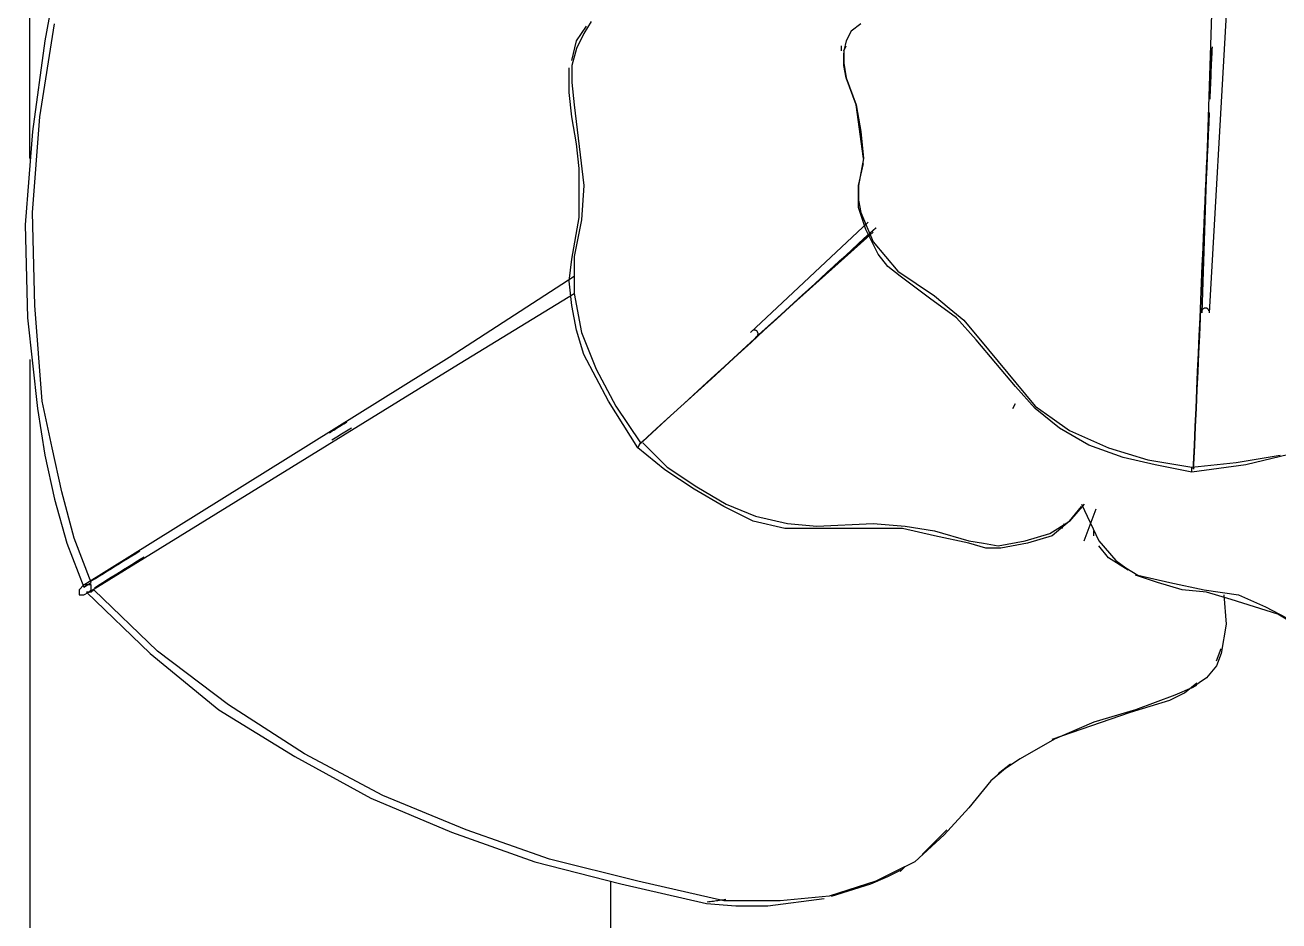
# Model space of a CAD drawing. Header units: millimetres. Extents: x 7649 to 34105, y 3983 to 25377.
# Drawn here: x 15516 to 15786.7, y 13234 to 13427.5 of the extents above; entities that cross this region are included whole.
import ezdxf

# ---------------------------------------------------------------- set-up
doc = ezdxf.new("R2010")
doc.units = ezdxf.units.MM

msp = doc.modelspace()

# ---------------------------------------------------------------- linework, layer by layer
at = {"layer": 'GEOMETRY', "color": 7}
for p, q in [((15517.10694, 13398.67639), (15517.10694, 13779.67639)), ((15523.98611, 13443.65556), (15520.28194, 13424.07639)), ((15638.28611, 13428.30972), (15636.69861, 13425.66389)), ((15772.16528, 13429.89722), (15770.04861, 13365.33889)), ((15775.34028, 13429.89722), (15771.63611, 13365.33889)), ((15519.22361, 13407.67222), (15522.39861, 13427.78056)), ((15635.11111, 13424.07639), (15637.22778, 13427.25139)), ((15636.69861, 13425.66389), (15635.11111, 13422.48889)), ((15694.37778, 13426.19306), (15693.31944, 13424.07639)), ((15696.49444, 13427.78056), (15694.37778, 13426.19306)), ((15520.28194, 13424.07639), (15517.63611, 13404.49722)), ((15634.05278, 13419.84306), (15635.11111, 13424.07639)), ((15635.11111, 13422.48889), (15634.05278, 13418.78472)), ((15692.26111, 13421.95972), (15692.26111, 13423.01806)), ((15693.31944, 13424.07639), (15692.79028, 13421.95972)), ((15692.79028, 13421.95972), (15693.31944, 13423.01806)), ((15772.19078, 13422.54956), (15772.18407, 13422.39832)), ((15772.32808, 13422.31009), (15772.33592, 13422.48886)), ((15772.33592, 13422.48886), (15772.34376, 13422.66753)), ((15772.34376, 13422.66753), (15772.3516, 13422.84607)), ((15692.79028, 13421.95972), (15692.79028, 13419.31389)), ((15692.79028, 13418.78472), (15692.79028, 13421.43056)), ((15772.08173, 13420.09153), (15772.05339, 13419.45264)), ((15772.11001, 13420.72892), (15772.08173, 13420.09153)), ((15772.11676, 13420.88111), (15772.11001, 13420.72892)), ((15772.12351, 13421.03321), (15772.11676, 13420.88111)), ((15772.13025, 13421.18524), (15772.12351, 13421.03321)), ((15772.13699, 13421.33717), (15772.13025, 13421.18524)), ((15772.14373, 13421.48902), (15772.13699, 13421.33717)), ((15772.15046, 13421.64079), (15772.14373, 13421.48902)), ((15772.15719, 13421.79247), (15772.15046, 13421.64079)), ((15772.16392, 13421.94406), (15772.15719, 13421.79247)), ((15772.17064, 13422.09557), (15772.16392, 13421.94406)), ((15772.17736, 13422.24699), (15772.17064, 13422.09557)), ((15772.18407, 13422.39832), (15772.17736, 13422.24699)), ((15772.19111, 13419.18987), (15772.22421, 13419.94382)), ((15772.22421, 13419.94382), (15772.25722, 13420.69569)), ((15772.25722, 13420.69569), (15772.26511, 13420.87555)), ((15772.26511, 13420.87555), (15772.273, 13421.05529)), ((15772.273, 13421.05529), (15772.28088, 13421.23491)), ((15772.28088, 13421.23491), (15772.28876, 13421.4144)), ((15772.28876, 13421.4144), (15772.29664, 13421.59378)), ((15772.29664, 13421.59378), (15772.3045, 13421.77303)), ((15772.3045, 13421.77303), (15772.31237, 13421.95217)), ((15772.31237, 13421.95217), (15772.32022, 13422.13119)), ((15772.32022, 13422.13119), (15772.32808, 13422.31009)), ((15633.52361, 13412.96389), (15633.52361, 13418.25556)), ((15634.05278, 13418.78472), (15634.05278, 13415.08056)), ((15692.79028, 13419.31389), (15693.31944, 13416.13889)), ((15693.31944, 13416.13889), (15692.79028, 13418.78472)), ((15771.96798, 13417.52698), (15771.93938, 13416.8821)), ((15771.99652, 13418.17036), (15771.96798, 13417.52698)), ((15772.02499, 13418.81225), (15771.99652, 13418.17036)), ((15772.05339, 13419.45264), (15772.02499, 13418.81225)), ((15772.09127, 13416.91549), (15772.12464, 13417.6757)), ((15772.12464, 13417.6757), (15772.15792, 13418.43382)), ((15772.15792, 13418.43382), (15772.19111, 13419.18987)), ((15634.05278, 13415.08056), (15634.58194, 13410.31806)), ((15693.31944, 13416.13889), (15695.43611, 13410.31806)), ((15695.43611, 13410.31806), (15693.31944, 13416.13889)), ((15771.85318, 13414.93849), (15771.82432, 13414.28764)), ((15771.88198, 13415.58785), (15771.85318, 13414.93849)), ((15771.91071, 13416.23572), (15771.88198, 13415.58785)), ((15771.93938, 13416.8821), (15771.91071, 13416.23572)), ((15771.95683, 13413.85386), (15771.99058, 13414.62238)), ((15771.99058, 13414.62238), (15772.02424, 13415.38883)), ((15772.02424, 13415.38883), (15772.0578, 13416.1532)), ((15772.0578, 13416.1532), (15772.09127, 13416.91549)), ((15634.05278, 13407.67222), (15633.52361, 13412.96389)), ((15771.79539, 13413.63529), (15771.7664, 13412.98146)), ((15771.82432, 13414.28764), (15771.79539, 13413.63529)), ((15771.85504, 13411.53587), (15771.88906, 13412.31061)), ((15771.88906, 13412.31061), (15771.92299, 13413.08327)), ((15771.92299, 13413.08327), (15771.95683, 13413.85386)), ((15634.58194, 13410.31806), (15635.64028, 13401.32222)), ((15695.43611, 13410.31806), (15696.49444, 13404.49722)), ((15697.02361, 13398.67639), (15695.43611, 13410.31806)), ((15517.63611, 13387.03472), (15519.22361, 13407.67222)), ((15635.11111, 13401.85139), (15634.05278, 13407.67222)), ((15771.56997, 13408.55094), (15771.4663, 13406.21224)), ((15771.52103, 13403.93206), (15771.62501, 13406.29888)), ((15771.62501, 13406.29888), (15771.72818, 13408.64751)), ((15517.63611, 13404.49722), (15516.04861, 13384.38889)), ((15696.49444, 13404.49722), (15697.02361, 13398.67639)), ((15771.36184, 13403.85552), (15771.2566, 13401.48083)), ((15771.4663, 13406.21224), (15771.36184, 13403.85552)), ((15771.41624, 13401.5471), (15771.52103, 13403.93206)), ((15635.64028, 13396.55972), (15635.11111, 13401.85139)), ((15635.64028, 13401.32222), (15636.69861, 13392.85556)), ((15771.2566, 13401.48083), (15771.15058, 13399.08822)), ((15771.31064, 13399.14405), (15771.41624, 13401.5471)), ((15697.02361, 13398.67639), (15695.96528, 13392.85556)), ((15771.15058, 13399.08822), (15771.04378, 13396.67773)), ((15771.20423, 13396.72296), (15771.31064, 13399.14405)), ((15635.64028, 13385.97639), (15635.64028, 13396.55972)), ((15695.96528, 13392.85556), (15697.02361, 13397.61806)), ((15771.04378, 13396.67773), (15770.9362, 13394.24942)), ((15771.09703, 13394.28387), (15771.20423, 13396.72296)), ((15636.69861, 13392.85556), (15636.16944, 13385.44722)), ((15695.96528, 13392.85556), (15695.96528, 13389.68056)), ((15695.96528, 13388.09306), (15695.96528, 13392.85556)), ((15770.9362, 13394.24942), (15770.82784, 13391.80334)), ((15770.98902, 13391.82684), (15771.09703, 13394.28387)), ((15695.96528, 13389.68056), (15695.96528, 13390.73889)), ((15770.82784, 13391.80334), (15770.71872, 13389.33952)), ((15770.88021, 13389.35191), (15770.98902, 13391.82684)), ((15695.96528, 13389.68056), (15696.49444, 13387.03472)), ((15697.55278, 13383.33056), (15695.96528, 13388.09306)), ((15770.71872, 13389.33952), (15770.60882, 13386.85803)), ((15770.7706, 13386.85914), (15770.88021, 13389.35191)), ((15518.16528, 13366.92639), (15517.63611, 13387.03472)), ((15634.05278, 13376.98056), (15635.64028, 13385.97639)), ((15636.16944, 13385.44722), (15634.58194, 13377.50972)), ((15672.68194, 13361.10556), (15698.08194, 13384.91806)), ((15696.49444, 13387.03472), (15699.14028, 13380.68472)), ((15770.60882, 13386.85803), (15770.49815, 13384.35891)), ((15770.66021, 13384.34858), (15770.7706, 13386.85914)), ((15516.04861, 13384.38889), (15516.57778, 13364.28056)), ((15673.74028, 13360.04722), (15699.14028, 13382.80139)), ((15697.1438, 13381.38141), (15698.44141, 13382.5702)), ((15698.50416, 13382.55312), (15697.20613, 13381.36478)), ((15700.19861, 13378.03889), (15697.55278, 13383.33056)), ((15698.44141, 13382.5702), (15699.73198, 13383.75256)), ((15699.79516, 13383.73502), (15698.50416, 13382.55312)), ((15770.49815, 13384.35891), (15770.38672, 13381.8422)), ((15770.54902, 13381.82027), (15770.66021, 13384.34858)), ((15694.52755, 13378.98458), (15695.83918, 13380.1862)), ((15695.9011, 13380.17001), (15694.58907, 13378.96883)), ((15695.83918, 13380.1862), (15697.1438, 13381.38141)), ((15697.20613, 13381.36478), (15695.9011, 13380.17001)), ((15699.14028, 13380.68472), (15701.78611, 13377.50972)), ((15770.27452, 13379.30796), (15770.11105, 13375.61515)), ((15770.38672, 13381.8422), (15770.27452, 13379.30796)), ((15770.27459, 13375.58142), (15770.43703, 13379.27426)), ((15770.43703, 13379.27426), (15770.54902, 13381.82027)), ((15633.52361, 13372.21806), (15634.05278, 13376.98056)), ((15634.58194, 13377.50972), (15634.58194, 13373.80556)), ((15690.5508, 13375.34143), (15691.88335, 13376.56218)), ((15691.94407, 13376.54728), (15690.61114, 13375.32694)), ((15691.88335, 13376.56218), (15693.20894, 13377.77657)), ((15693.27005, 13377.76125), (15691.94407, 13376.54728)), ((15693.20894, 13377.77657), (15694.52755, 13378.98458)), ((15694.58907, 13378.96883), (15693.27005, 13377.76125)), ((15702.31528, 13375.39306), (15700.19861, 13378.03889)), ((15701.78611, 13377.50972), (15704.43194, 13374.33472)), ((15634.58194, 13373.80556), (15634.58194, 13369.57222)), ((15687.86489, 13372.88087), (15689.21131, 13374.11432)), ((15689.27127, 13374.10024), (15687.92448, 13372.86719)), ((15689.21131, 13374.11432), (15690.5508, 13375.34143)), ((15690.61114, 13375.32694), (15689.27127, 13374.10024)), ((15704.96111, 13373.27639), (15702.31528, 13375.39306)), ((15704.43194, 13374.33472), (15712.36944, 13369.04306)), ((15770.11105, 13375.61515), (15769.94602, 13371.88649)), ((15770.11055, 13371.85274), (15770.27459, 13375.58142)), ((15607.59444, 13355.81389), (15634.58194, 13373.27639)), ((15634.05278, 13366.92639), (15633.52361, 13372.21806)), ((15685.15131, 13370.395), (15686.51155, 13371.64109)), ((15686.57077, 13371.6278), (15685.21017, 13370.38209)), ((15686.51155, 13371.64109), (15687.86489, 13372.88087)), ((15687.92448, 13372.86719), (15686.57077, 13371.6278)), ((15711.31111, 13368.51389), (15704.96111, 13373.27639)), ((15769.94602, 13371.88649), (15769.77943, 13368.12217)), ((15769.94491, 13368.08839), (15770.11055, 13371.85274)), ((15608.65278, 13353.69722), (15634.58194, 13369.57222)), ((15634.58194, 13369.57222), (15636.16944, 13361.10556)), ((15681.05853, 13366.64573), (15683.78418, 13369.1426)), ((15683.80777, 13369.0981), (15681.08403, 13366.60432)), ((15683.78418, 13369.1426), (15685.15131, 13370.395)), ((15685.21017, 13370.38209), (15683.84269, 13369.13008)), ((15717.13194, 13364.28056), (15711.31111, 13368.51389)), ((15712.36944, 13369.04306), (15715.54444, 13366.39722)), ((15519.75278, 13346.28889), (15518.16528, 13366.92639)), ((15635.11111, 13361.63472), (15634.05278, 13366.92639)), ((15678.30641, 13364.12464), (15681.05853, 13366.64573)), ((15681.08403, 13366.60432), (15678.33391, 13364.08636)), ((15715.54444, 13366.39722), (15718.71944, 13363.75139)), ((15769.77943, 13368.12217), (15769.61129, 13364.32233)), ((15769.77769, 13364.28853), (15769.94491, 13368.08839)), ((15770.06132, 13365.74547), (15770.04937, 13365.63824)), ((15770.08691, 13365.84771), (15770.06132, 13365.74547)), ((15770.12516, 13365.94404), (15770.08691, 13365.84771)), ((15770.17509, 13366.03357), (15770.12516, 13365.94404)), ((15770.2357, 13366.11539), (15770.17509, 13366.03357)), ((15770.30602, 13366.1886), (15770.2357, 13366.11539)), ((15770.38506, 13366.2523), (15770.30602, 13366.1886)), ((15770.47183, 13366.30558), (15770.38506, 13366.2523)), ((15770.56536, 13366.34754), (15770.47183, 13366.30558)), ((15770.66465, 13366.37728), (15770.56536, 13366.34754)), ((15770.76873, 13366.39389), (15770.66465, 13366.37728)), ((15770.8766, 13366.39648), (15770.76873, 13366.39389)), ((15770.96609, 13366.38755), (15770.87766, 13366.39644)), ((15771.05163, 13366.36921), (15770.96609, 13366.38755)), ((15771.13367, 13366.34191), (15771.05163, 13366.36921)), ((15771.21163, 13366.30614), (15771.13367, 13366.34191)), ((15771.28491, 13366.26241), (15771.21163, 13366.30614)), ((15771.35293, 13366.21121), (15771.28491, 13366.26241)), ((15771.4151, 13366.15304), (15771.35293, 13366.21121)), ((15771.47081, 13366.0884), (15771.4151, 13366.15304)), ((15771.51948, 13366.01778), (15771.47081, 13366.0884)), ((15771.56053, 13365.94167), (15771.51948, 13366.01778)), ((15771.59335, 13365.86058), (15771.56053, 13365.94167)), ((15771.61735, 13365.77501), (15771.59335, 13365.86058)), ((15516.57778, 13364.28056), (15518.69444, 13344.70139)), ((15675.52795, 13361.57945), (15678.30641, 13364.12464)), ((15678.33391, 13364.08636), (15675.55754, 13361.54431)), ((15721.36528, 13359.51806), (15717.13194, 13364.28056)), ((15718.71944, 13363.75139), (15724.01111, 13357.40139)), ((15769.61129, 13364.32233), (15769.44162, 13360.48714)), ((15769.60888, 13360.45332), (15769.77769, 13364.28853)), ((15636.69861, 13356.34306), (15635.11111, 13361.63472)), ((15636.16944, 13361.10556), (15639.34444, 13353.16806)), ((15672.72326, 13359.01026), (15675.52795, 13361.57945)), ((15675.55754, 13361.54431), (15672.75502, 13358.9783)), ((15673.19055, 13361.58177), (15673.10953, 13361.54522)), ((15673.27379, 13361.60868), (15673.19055, 13361.58177)), ((15673.35848, 13361.62608), (15673.27379, 13361.60868)), ((15673.44388, 13361.63412), (15673.35848, 13361.62608)), ((15673.52921, 13361.63292), (15673.44388, 13361.63412)), ((15673.61372, 13361.62262), (15673.52921, 13361.63292)), ((15673.69664, 13361.60336), (15673.61372, 13361.62262)), ((15673.77723, 13361.57526), (15673.69664, 13361.60336)), ((15673.8547, 13361.53846), (15673.77723, 13361.57526)), ((15673.92831, 13361.4931), (15673.8547, 13361.53846)), ((15673.9973, 13361.43931), (15673.92831, 13361.4931)), ((15674.0609, 13361.37722), (15673.9973, 13361.43931)), ((15674.01155, 13360.25541), (15674.08609, 13360.33343)), ((15674.1289, 13361.29209), (15674.06162, 13361.37644)), ((15674.08609, 13360.33343), (15674.14803, 13360.4187)), ((15674.18299, 13361.20163), (15674.1289, 13361.29209)), ((15674.14803, 13360.4187), (15674.19731, 13360.50988)), ((15674.22395, 13361.10642), (15674.18299, 13361.20163)), ((15674.19731, 13360.50988), (15674.23388, 13360.60564)), ((15674.25184, 13361.00778), (15674.22395, 13361.10642)), ((15674.23388, 13360.60564), (15674.25768, 13360.70464)), ((15674.26672, 13360.90705), (15674.25184, 13361.00778)), ((15674.25768, 13360.70464), (15674.26865, 13360.80556)), ((15674.26865, 13360.80556), (15674.26672, 13360.90705)), ((15769.44162, 13360.48714), (15769.27041, 13356.61676)), ((15769.43851, 13356.58293), (15769.60888, 13360.45332)), ((15669.89246, 13356.41719), (15672.72326, 13359.01026)), ((15672.75502, 13358.9783), (15669.92648, 13356.38844)), ((15729.83194, 13349.46389), (15721.36528, 13359.51806)), ((15517.10694, 13355.28472), (15517.10694, 13049.95556)), ((15528.74861, 13306.60139), (15607.59444, 13355.81389)), ((15641.99028, 13346.28889), (15636.69861, 13356.34306)), ((15667.03567, 13353.80035), (15669.89246, 13356.41719)), ((15669.92648, 13356.38844), (15667.07203, 13353.77482)), ((15724.01111, 13357.40139), (15734.06528, 13345.23056)), ((15769.27041, 13356.61676), (15769.09767, 13352.71136)), ((15769.26657, 13352.67751), (15769.43851, 13356.58293)), ((15529.80694, 13305.01389), (15608.65278, 13353.69722)), ((15639.34444, 13353.16806), (15643.57778, 13345.23056)), ((15664.15302, 13351.15985), (15667.03567, 13353.80035)), ((15667.07203, 13353.77482), (15664.1918, 13351.13756)), ((15769.09767, 13352.71136), (15768.92341, 13348.77109)), ((15769.09307, 13348.73723), (15769.26657, 13352.67751)), ((15661.24461, 13348.49578), (15664.15302, 13351.15985)), ((15664.1918, 13351.13756), (15661.2859, 13348.47676)), ((15734.06528, 13344.70139), (15729.83194, 13349.46389)), ((15658.31058, 13345.80828), (15661.24461, 13348.49578)), ((15661.2859, 13348.47676), (15658.35446, 13345.79255)), ((15768.92341, 13348.77109), (15768.74765, 13344.79613)), ((15768.91802, 13344.76225), (15769.09307, 13348.73723)), ((15518.69444, 13344.70139), (15520.28194, 13334.64722)), ((15521.86944, 13336.23472), (15519.75278, 13346.28889)), ((15648.34028, 13336.23472), (15641.99028, 13346.28889)), ((15643.57778, 13345.23056), (15648.86944, 13337.29306)), ((15655.35104, 13343.09744), (15658.31058, 13345.80828)), ((15658.35446, 13345.79255), (15655.39758, 13343.08502)), ((15729.30278, 13344.70139), (15729.83194, 13345.75972)), ((15734.06528, 13345.23056), (15737.76944, 13342.58472)), ((15739.35694, 13340.46806), (15734.06528, 13344.70139)), ((15768.74765, 13344.79613), (15768.57038, 13340.78662)), ((15768.74143, 13340.75273), (15768.91802, 13344.76225)), ((15584.55886, 13341.22111), (15584.87185, 13341.41612)), ((15584.87185, 13341.41612), (15585.18468, 13341.61103)), ((15585.18468, 13341.61103), (15585.49736, 13341.80585)), ((15652.36611, 13340.36337), (15655.35104, 13343.09744)), ((15655.39758, 13343.08502), (15652.4154, 13340.35428)), ((15737.76944, 13342.58472), (15741.47361, 13339.93889)), ((15581.73483, 13339.46158), (15582.04924, 13339.65747)), ((15582.04924, 13339.65747), (15582.3635, 13339.85327)), ((15582.3635, 13339.85327), (15582.67759, 13340.04897)), ((15582.67759, 13340.04897), (15582.99153, 13340.24457)), ((15582.99153, 13340.24457), (15583.30531, 13340.44007)), ((15583.30531, 13340.44007), (15583.61893, 13340.63548)), ((15583.67724, 13338.73047), (15583.32511, 13338.51106)), ((15583.61893, 13340.63548), (15583.9324, 13340.83078)), ((15584.02917, 13338.94975), (15583.67724, 13338.73047)), ((15583.9324, 13340.83078), (15584.24571, 13341.02599)), ((15584.3809, 13339.16892), (15584.02917, 13338.94975)), ((15584.24571, 13341.02599), (15584.55886, 13341.22111)), ((15584.73243, 13339.38795), (15584.3809, 13339.16892)), ((15585.08376, 13339.60687), (15584.73243, 13339.38795)), ((15585.4349, 13339.82566), (15585.08376, 13339.60687)), ((15585.78584, 13340.04433), (15585.4349, 13339.82566)), ((15586.13658, 13340.26287), (15585.78584, 13340.04433)), ((15586.48712, 13340.48129), (15586.13658, 13340.26287)), ((15649.35591, 13337.60619), (15652.36611, 13340.36337)), ((15652.4154, 13340.35428), (15649.40803, 13337.60045)), ((15745.70694, 13336.76389), (15739.35694, 13340.46806)), ((15741.47361, 13339.93889), (15749.94028, 13336.23472)), ((15768.57038, 13340.78662), (15768.39161, 13336.74273)), ((15768.5633, 13336.70884), (15768.74143, 13340.75273)), ((15523.98611, 13326.70972), (15521.86944, 13336.23472)), ((15582.62026, 13338.07187), (15582.26754, 13337.85209)), ((15582.97279, 13338.29153), (15582.62026, 13338.07187)), ((15583.32511, 13338.51106), (15582.97279, 13338.29153)), ((15648.34028, 13336.23472), (15648.86944, 13337.29306)), ((15648.34028, 13336.23472), (15648.86944, 13337.29306)), ((15654.16111, 13331.47222), (15648.34028, 13336.23472)), ((15648.58258, 13336.89824), (15648.64738, 13336.95759)), ((15648.69654, 13336.94857), (15648.63497, 13336.89219)), ((15648.64738, 13336.95759), (15648.71216, 13337.01694)), ((15648.7581, 13337.00494), (15648.69654, 13336.94857)), ((15648.71216, 13337.01694), (15648.77694, 13337.07627)), ((15648.81965, 13337.0613), (15648.7581, 13337.00494)), ((15648.77694, 13337.07627), (15648.84171, 13337.13559)), ((15648.88119, 13337.11765), (15648.81965, 13337.0613)), ((15648.84171, 13337.13559), (15648.90646, 13337.1949)), ((15648.94272, 13337.17399), (15648.88119, 13337.11765)), ((15648.90646, 13337.1949), (15648.9712, 13337.2542)), ((15649.00423, 13337.23032), (15648.94272, 13337.17399)), ((15648.9712, 13337.2542), (15649.03594, 13337.31349)), ((15649.06574, 13337.28665), (15649.00423, 13337.23032)), ((15649.03594, 13337.31349), (15649.10066, 13337.37277)), ((15649.12723, 13337.34296), (15649.06574, 13337.28665)), ((15649.10066, 13337.37277), (15649.16537, 13337.43204)), ((15649.18872, 13337.39926), (15649.12723, 13337.34296)), ((15649.16537, 13337.43204), (15649.23007, 13337.49131)), ((15649.25019, 13337.45555), (15649.18872, 13337.39926)), ((15649.23007, 13337.49131), (15649.29476, 13337.55056)), ((15649.31165, 13337.51183), (15649.25019, 13337.45555)), ((15649.29476, 13337.55056), (15649.35944, 13337.6098)), ((15649.3731, 13337.5681), (15649.31165, 13337.51183)), ((15649.39861, 13337.29306), (15654.69028, 13332.00139)), ((15753.11528, 13334.11806), (15745.70694, 13336.76389)), ((15749.94028, 13336.23472), (15758.40694, 13333.58889)), ((15768.39161, 13336.74273), (15768.21135, 13332.66463)), ((15768.38364, 13332.63073), (15768.5633, 13336.70884)), ((15520.28194, 13334.64722), (15522.39861, 13325.12222)), ((15759.99444, 13332.53056), (15753.11528, 13334.11806)), ((15758.40694, 13333.58889), (15767.93194, 13332.00139)), ((15777.45694, 13333.05972), (15786.98194, 13334.64722)), ((15790.68611, 13335.17639), (15779.57361, 13332.53056)), ((15660.51111, 13327.23889), (15654.16111, 13331.47222)), ((15654.69028, 13332.00139), (15661.04028, 13327.76806)), ((15767.93194, 13330.94306), (15759.99444, 13332.53056)), ((15767.93194, 13332.00139), (15777.45694, 13333.05972)), ((15779.57361, 13332.53056), (15767.93194, 13330.94306)), ((15767.93194, 13330.94306), (15767.93194, 13332.00139)), ((15767.93194, 13330.94306), (15767.93194, 13332.00139)), ((15768.16921, 13331.70498), (15768.16533, 13331.61719)), ((15768.17309, 13331.79275), (15768.16921, 13331.70498)), ((15768.17697, 13331.88051), (15768.17309, 13331.79275)), ((15768.18085, 13331.96825), (15768.17697, 13331.88051)), ((15768.18472, 13332.05598), (15768.18085, 13331.96825)), ((15768.1886, 13332.14369), (15768.18472, 13332.05598)), ((15768.19248, 13332.23139), (15768.1886, 13332.14369)), ((15768.19635, 13332.31907), (15768.19248, 13332.23139)), ((15768.20023, 13332.40673), (15768.19635, 13332.31907)), ((15768.2041, 13332.49439), (15768.20023, 13332.40673)), ((15768.20797, 13332.58203), (15768.2041, 13332.49439)), ((15768.21185, 13332.66965), (15768.20797, 13332.58203)), ((15768.33722, 13331.58331), (15768.34108, 13331.6711)), ((15768.34108, 13331.6711), (15768.34495, 13331.75887)), ((15768.34495, 13331.75887), (15768.34882, 13331.84663)), ((15768.34882, 13331.84663), (15768.35268, 13331.93437)), ((15768.35268, 13331.93437), (15768.35655, 13332.0221)), ((15768.35655, 13332.0221), (15768.36041, 13332.10981)), ((15768.36041, 13332.10981), (15768.36428, 13332.19751)), ((15768.36428, 13332.19751), (15768.36814, 13332.28519)), ((15768.36814, 13332.28519), (15768.372, 13332.37286)), ((15768.372, 13332.37286), (15768.37586, 13332.46051)), ((15768.37586, 13332.46051), (15768.37972, 13332.54815)), ((15768.37972, 13332.54815), (15768.38358, 13332.63577)), ((15661.04028, 13327.76806), (15667.39028, 13324.06389)), ((15522.39861, 13325.12222), (15525.04444, 13315.59722)), ((15526.63194, 13316.65556), (15523.98611, 13326.70972)), ((15666.86111, 13323.53472), (15660.51111, 13327.23889)), ((15673.21111, 13320.35972), (15666.86111, 13323.53472)), ((15667.39028, 13324.06389), (15673.74028, 13321.41806)), ((15744.64861, 13324.06389), (15741.47361, 13320.35972)), ((15741.47361, 13320.35972), (15744.11944, 13323.53472)), ((15744.11944, 13324.06389), (15747.82361, 13316.12639)), ((15744.64861, 13316.12639), (15747.29444, 13323.00556)), ((15680.09028, 13318.77222), (15673.21111, 13320.35972)), ((15673.74028, 13321.41806), (15680.61944, 13319.83056)), ((15680.61944, 13319.83056), (15686.96944, 13319.30139)), ((15686.96944, 13319.30139), (15699.14028, 13319.83056)), ((15699.14028, 13319.83056), (15706.01944, 13319.30139)), ((15737.24028, 13317.71389), (15741.47361, 13320.35972)), ((15741.47361, 13320.35972), (15737.76944, 13317.18472)), ((15739.88611, 13318.77222), (15740.41528, 13319.83056)), ((15686.44028, 13318.77222), (15680.09028, 13318.77222)), ((15699.14028, 13318.77222), (15686.44028, 13318.77222)), ((15705.49028, 13318.77222), (15699.14028, 13318.77222)), ((15712.36944, 13317.18472), (15705.49028, 13318.77222)), ((15706.01944, 13319.30139), (15712.36944, 13318.24306)), ((15712.36944, 13318.24306), (15719.77778, 13316.12639)), ((15719.77778, 13315.59722), (15712.36944, 13317.18472)), ((15731.94861, 13316.12639), (15737.24028, 13317.71389)), ((15737.76944, 13317.18472), (15732.47778, 13315.59722)), ((15746.76528, 13317.18472), (15746.76528, 13318.24306)), ((15525.04444, 13315.59722), (15528.74861, 13306.07222)), ((15530.33611, 13307.13056), (15526.63194, 13316.65556)), ((15719.77778, 13316.12639), (15722.95278, 13315.59722)), ((15723.48194, 13314.53889), (15719.77778, 13315.59722)), ((15722.95278, 13315.59722), (15726.12778, 13315.06806)), ((15726.65694, 13314.53889), (15723.48194, 13314.53889)), ((15726.12778, 13315.06806), (15731.94861, 13316.12639)), ((15732.47778, 13315.59722), (15726.65694, 13314.53889)), ((15747.82361, 13316.12639), (15751.52778, 13311.89306)), ((15749.94028, 13312.42222), (15747.82361, 13315.06806)), ((15536.45296, 13311.24975), (15537.32242, 13311.79142)), ((15537.32242, 13311.79142), (15538.19094, 13312.3325)), ((15538.19094, 13312.3325), (15539.05849, 13312.87299)), ((15539.05849, 13312.87299), (15539.9251, 13313.41289)), ((15539.97165, 13311.49636), (15539.08181, 13310.94185)), ((15539.9251, 13313.41289), (15540.79074, 13313.95219)), ((15540.86049, 13312.05025), (15539.97165, 13311.49636)), ((15541.74833, 13312.6035), (15540.86049, 13312.05025)), ((15754.17361, 13309.77639), (15749.94028, 13312.42222)), ((15751.52778, 13311.89306), (15753.64444, 13310.30556)), ((15532.0914, 13308.53251), (15532.9656, 13309.07714)), ((15532.9656, 13309.07714), (15533.83886, 13309.62117)), ((15533.83886, 13309.62117), (15534.71118, 13310.16462)), ((15534.71118, 13310.16462), (15535.58254, 13310.70748)), ((15536.40625, 13309.27456), (15535.51239, 13308.71754)), ((15535.58254, 13310.70748), (15536.45296, 13311.24975)), ((15537.2991, 13309.83095), (15536.40625, 13309.27456)), ((15538.19096, 13310.38671), (15537.2991, 13309.83095)), ((15539.08181, 13310.94185), (15538.19096, 13310.38671)), ((15753.64444, 13310.30556), (15756.29028, 13308.71806)), ((15528.74861, 13306.60139), (15527.69028, 13305.54306)), ((15528.74861, 13306.07222), (15530.33611, 13307.13056)), ((15529.80694, 13306.60139), (15528.74861, 13306.60139)), ((15530.33611, 13306.60139), (15529.80694, 13306.60139)), ((15530.33611, 13305.54306), (15530.33611, 13306.60139)), ((15530.34016, 13307.4415), (15531.21625, 13307.9873)), ((15531.92701, 13306.48327), (15531.02818, 13305.92315)), ((15531.21625, 13307.9873), (15532.0914, 13308.53251)), ((15532.82485, 13307.04277), (15531.92701, 13306.48327)), ((15533.72169, 13307.60165), (15532.82485, 13307.04277)), ((15534.61754, 13308.15991), (15533.72169, 13307.60165)), ((15535.51239, 13308.71754), (15534.61754, 13308.15991)), ((15760.52361, 13307.13056), (15755.76111, 13308.71806)), ((15756.29028, 13308.71806), (15763.16944, 13307.13056)), ((15765.81528, 13305.54306), (15760.52361, 13307.13056)), ((15763.16944, 13307.13056), (15770.57778, 13305.54306)), ((15527.69028, 13305.54306), (15527.69028, 13304.48472)), ((15527.69028, 13304.48472), (15528.74861, 13304.48472)), ((15528.74861, 13304.48472), (15529.80694, 13305.01389)), ((15530.33611, 13305.01389), (15529.27778, 13305.01389)), ((15529.27778, 13305.01389), (15543.03611, 13291.78472)), ((15529.80694, 13305.01389), (15530.33611, 13305.54306)), ((15530.86528, 13305.54306), (15530.33611, 13305.01389)), ((15544.62361, 13292.31389), (15530.86528, 13305.54306)), ((15771.10694, 13305.01389), (15765.81528, 13305.54306)), ((15770.57778, 13305.54306), (15777.98611, 13304.48472)), ((15776.39861, 13303.42639), (15771.10694, 13305.01389)), ((15774.81111, 13304.48472), (15775.34028, 13298.13472)), ((15786.45278, 13300.25139), (15776.39861, 13303.42639)), ((15777.98611, 13304.48472), (15783.80694, 13301.83889)), ((15783.80694, 13301.83889), (15794.91944, 13296.01806)), ((15775.34028, 13298.13472), (15774.28194, 13291.78472)), ((15794.39028, 13295.48889), (15786.45278, 13300.25139)), ((15773.22361, 13290.19722), (15774.28194, 13292.84306)), ((15543.03611, 13291.78472), (15557.85278, 13279.61389)), ((15559.96944, 13280.67222), (15544.62361, 13292.31389)), ((15774.28194, 13291.78472), (15773.22361, 13289.13889)), ((15773.22361, 13289.13889), (15771.10694, 13286.49306)), ((15766.34444, 13283.31806), (15768.99028, 13285.43472)), ((15771.10694, 13286.49306), (15767.93194, 13284.37639)), ((15767.93194, 13284.37639), (15768.99028, 13284.90556)), ((15754.70278, 13279.08472), (15763.16944, 13281.73056)), ((15764.22778, 13282.78889), (15755.76111, 13279.61389)), ((15763.16944, 13281.73056), (15766.34444, 13283.31806)), ((15767.93194, 13284.37639), (15764.22778, 13282.78889)), ((15557.85278, 13279.61389), (15574.25694, 13269.55972)), ((15576.37361, 13270.08889), (15559.96944, 13280.67222)), ((15737.76944, 13273.26389), (15754.70278, 13279.08472)), ((15755.76111, 13279.61389), (15746.76528, 13276.96806)), ((15746.76528, 13276.96806), (15738.29861, 13273.26389)), ((15738.29861, 13273.26389), (15730.89028, 13269.03056)), ((15574.25694, 13269.55972), (15590.66111, 13260.56389)), ((15593.30694, 13261.09306), (15576.37361, 13270.08889)), ((15730.89028, 13269.03056), (15727.71528, 13266.91389)), ((15727.71528, 13266.91389), (15724.54028, 13264.26806)), ((15726.12778, 13265.85556), (15728.77361, 13267.97222)), ((15724.54028, 13264.26806), (15719.77778, 13258.44722)), ((15590.66111, 13260.56389), (15608.12361, 13253.15556)), ((15611.29861, 13253.68472), (15593.30694, 13261.09306)), ((15719.77778, 13258.44722), (15714.48611, 13252.62639)), ((15608.12361, 13253.15556), (15626.11528, 13246.80556)), ((15629.29028, 13247.33472), (15611.29861, 13253.68472)), ((15714.48611, 13252.62639), (15708.13611, 13246.80556)), ((15709.72361, 13248.39306), (15715.01528, 13253.68472)), ((15626.11528, 13246.80556), (15644.63611, 13242.04306)), ((15648.34028, 13242.57222), (15629.29028, 13247.33472)), ((15708.13611, 13246.80556), (15703.90278, 13244.68889)), ((15703.90278, 13244.68889), (15699.66944, 13242.57222)), ((15702.31528, 13243.63056), (15705.49028, 13245.21806)), ((15704.96111, 13244.68889), (15706.01944, 13245.74722)), ((15642.51944, 13174.83889), (15642.51944, 13242.57222)), ((15644.63611, 13242.04306), (15663.15694, 13237.80972)), ((15666.86111, 13238.33889), (15648.34028, 13242.57222)), ((15699.66944, 13242.57222), (15689.61528, 13239.39722)), ((15690.14444, 13239.39722), (15698.61111, 13242.04306)), ((15698.61111, 13242.04306), (15702.31528, 13243.63056)), ((15664.96372, 13238.36879), (15665.29596, 13238.41576)), ((15665.29596, 13238.41576), (15665.62814, 13238.46322)), ((15665.62814, 13238.46322), (15665.96026, 13238.51118)), ((15665.96026, 13238.51118), (15666.2923, 13238.55963)), ((15666.2923, 13238.55963), (15666.62427, 13238.60856)), ((15666.62427, 13238.60856), (15666.95615, 13238.65797)), ((15666.95615, 13238.65797), (15667.28796, 13238.70786)), ((15676.38611, 13237.28056), (15688.55694, 13238.86806)), ((15689.61528, 13239.39722), (15679.03194, 13238.33889)), ((15663.15694, 13237.80972), (15669.50694, 13237.28056)), ((15663.30164, 13238.14148), (15663.63416, 13238.18593)), ((15663.63416, 13238.18593), (15663.96662, 13238.23088)), ((15663.96662, 13238.23088), (15664.29904, 13238.27634)), ((15664.29904, 13238.27634), (15664.63141, 13238.32231)), ((15664.63141, 13238.32231), (15664.96372, 13238.36879)), ((15679.03194, 13238.33889), (15666.86111, 13238.33889)), ((15669.50694, 13237.28056), (15676.38611, 13237.28056))]:
    msp.add_line(p, q, dxfattribs=at)

doc.saveas('drawing.dxf')
